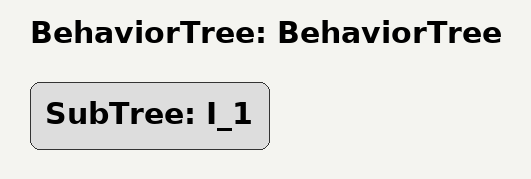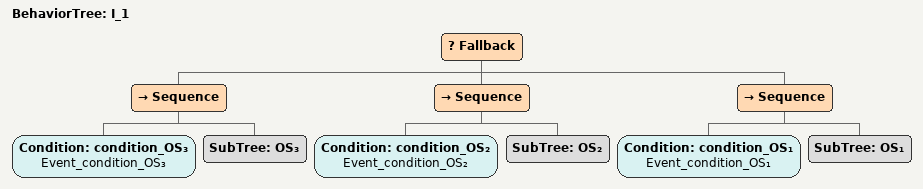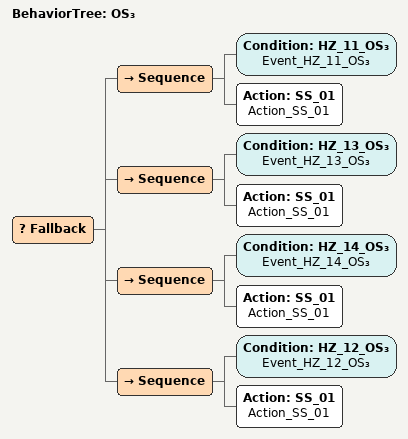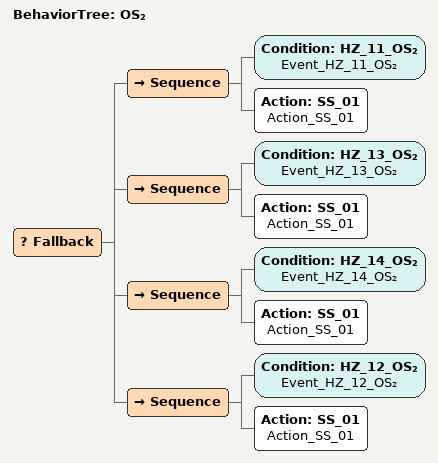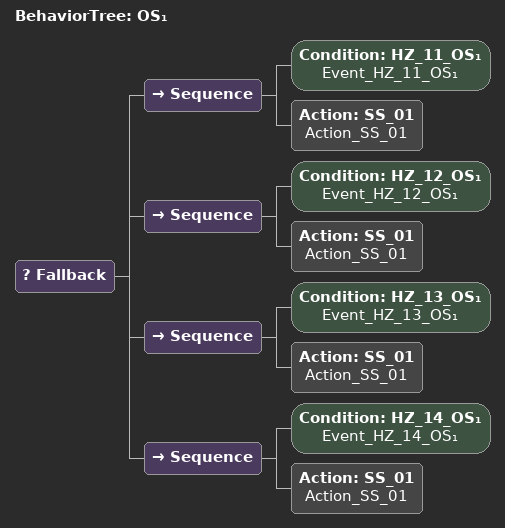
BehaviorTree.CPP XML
<?xml version="1.0" ?>
<root main_tree_to_execute="BehaviorTree">
  <BehaviorTree ID="BehaviorTree">
    <SubTree ID="I_1"/>
  </BehaviorTree>
  <BehaviorTree ID="I_1">
    <Fallback>
      <Sequence>
        <Condition ID="condition_OS₃" name="Event_condition_OS₃"/>
        <SubTree ID="OS₃"/>
      </Sequence>
      <Sequence>
        <Condition ID="condition_OS₂" name="Event_condition_OS₂"/>
        <SubTree ID="OS₂"/>
      </Sequence>
      <Sequence>
        <Condition ID="condition_OS₁" name="Event_condition_OS₁"/>
        <SubTree ID="OS₁"/>
      </Sequence>
    </Fallback>
  </BehaviorTree>
  <BehaviorTree ID="OS₃">
    <Fallback>
      <Sequence>
        <Condition ID="HZ_11_OS₃" name="Event_HZ_11_OS₃"/>
        <Action ID="SS_01" name="Action_SS_01"/>
      </Sequence>
      <Sequence>
        <Condition ID="HZ_13_OS₃" name="Event_HZ_13_OS₃"/>
        <Action ID="SS_01" name="Action_SS_01"/>
      </Sequence>
      <Sequence>
        <Condition ID="HZ_14_OS₃" name="Event_HZ_14_OS₃"/>
        <Action ID="SS_01" name="Action_SS_01"/>
      </Sequence>
      <Sequence>
        <Condition ID="HZ_12_OS₃" name="Event_HZ_12_OS₃"/>
        <Action ID="SS_01" name="Action_SS_01"/>
      </Sequence>
    </Fallback>
  </BehaviorTree>
  <BehaviorTree ID="OS₂">
    <Fallback>
      <Sequence>
        <Condition ID="HZ_11_OS₂" name="Event_HZ_11_OS₂"/>
        <Action ID="SS_01" name="Action_SS_01"/>
      </Sequence>
      <Sequence>
        <Condition ID="HZ_13_OS₂" name="Event_HZ_13_OS₂"/>
        <Action ID="SS_01" name="Action_SS_01"/>
      </Sequence>
      <Sequence>
        <Condition ID="HZ_14_OS₂" name="Event_HZ_14_OS₂"/>
        <Action ID="SS_01" name="Action_SS_01"/>
      </Sequence>
      <Sequence>
        <Condition ID="HZ_12_OS₂" name="Event_HZ_12_OS₂"/>
        <Action ID="SS_01" name="Action_SS_01"/>
      </Sequence>
    </Fallback>
  </BehaviorTree>
  <BehaviorTree ID="OS₁">
    <Fallback>
      <Sequence>
        <Condition ID="HZ_11_OS₁" name="Event_HZ_11_OS₁"/>
        <Action ID="SS_01" name="Action_SS_01"/>
      </Sequence>
      <Sequence>
        <Condition ID="HZ_12_OS₁" name="Event_HZ_12_OS₁"/>
        <Action ID="SS_01" name="Action_SS_01"/>
      </Sequence>
      <Sequence>
        <Condition ID="HZ_13_OS₁" name="Event_HZ_13_OS₁"/>
        <Action ID="SS_01" name="Action_SS_01"/>
      </Sequence>
      <Sequence>
        <Condition ID="HZ_14_OS₁" name="Event_HZ_14_OS₁"/>
        <Action ID="SS_01" name="Action_SS_01"/>
      </Sequence>
    </Fallback>
  </BehaviorTree>
</root>
